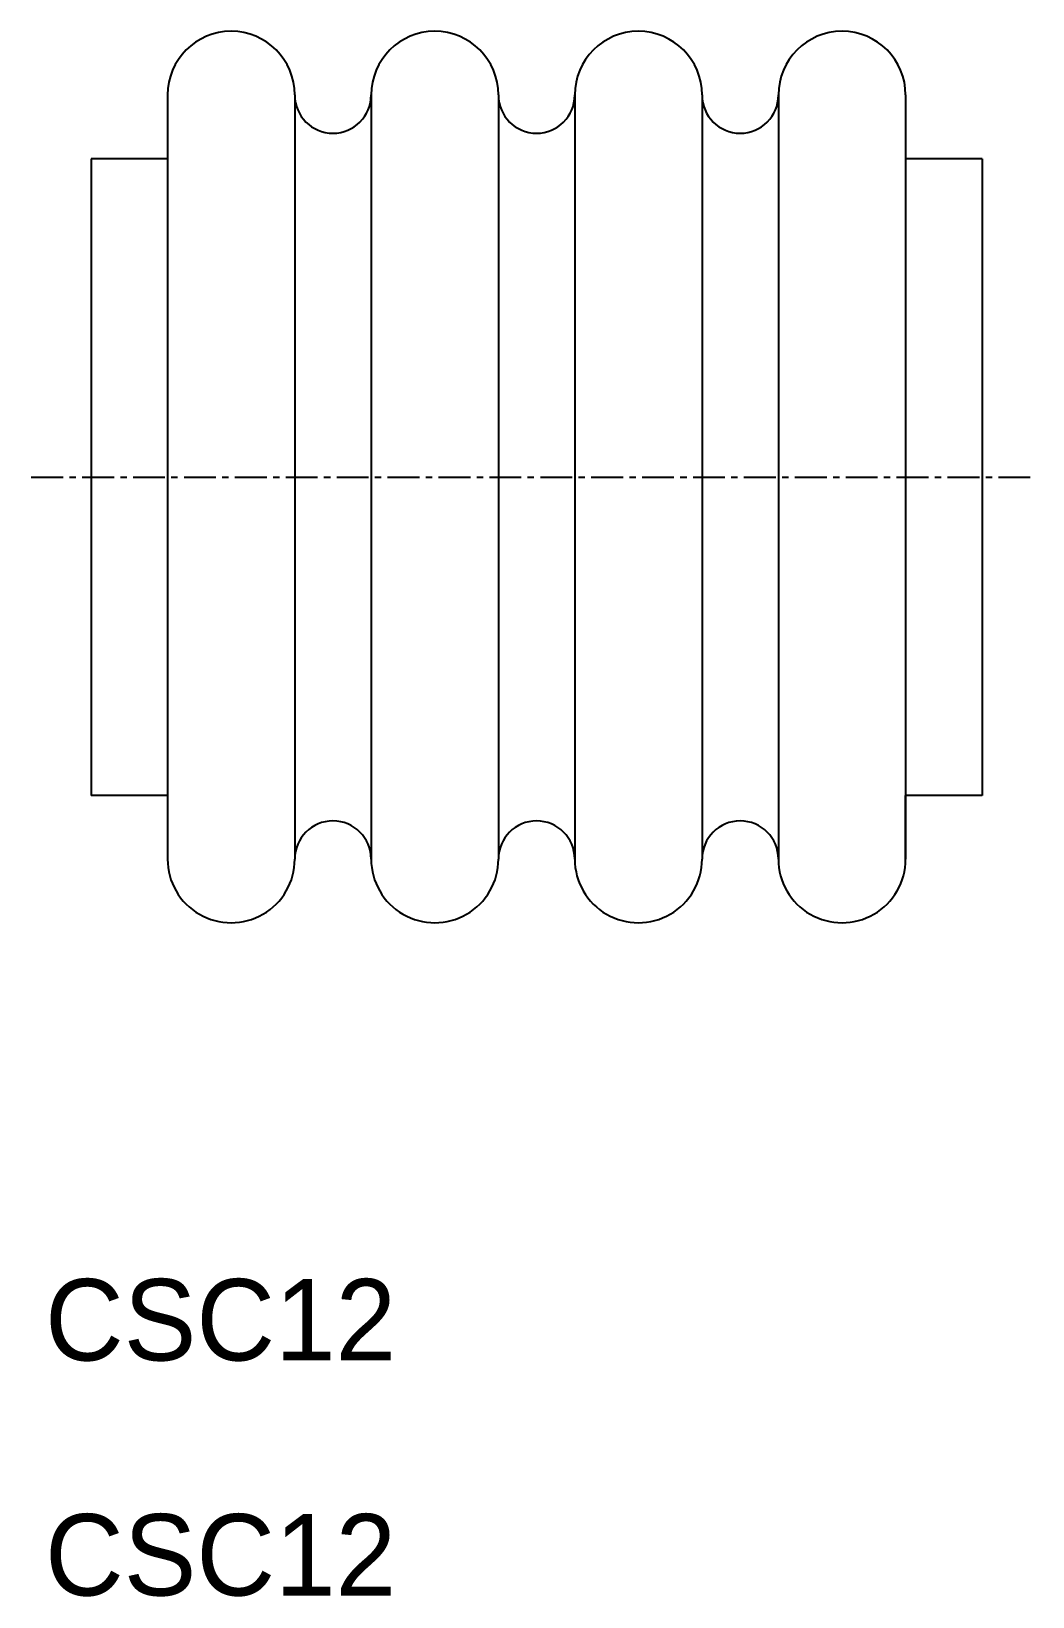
# Model space of a CAD drawing. Extents: x 148.7 to 188, y 77.7 to 139.1.
import ezdxf

# ---------------------------------------------------------------- set-up
doc = ezdxf.new("R2010")
doc.units = 0
doc.linetypes.add('CENTER', pattern=[2, 1.25, -0.25, 0.25, -0.25])
doc.layers.get('0').update_dxf_attribs({"linetype": 'CONTINUOUS'})
doc.layers.add('CENTER', color=1, linetype='CENTER')

msp = doc.modelspace()

# ---------------------------------------------------------------- linework, layer by layer
for p, q in [((154.044, 136.616), (154.044, 106.616)), ((159.044, 136.616), (159.044, 106.616)), ((162.044, 136.616), (162.044, 106.616)), ((167.044, 136.616), (167.044, 106.616)), ((170.044, 136.616), (170.044, 106.616)), ((175.044, 136.616), (175.044, 106.616)), ((178.044, 136.616), (178.044, 106.616)), ((183.044, 136.616), (183.044, 106.616)), ((183.044, 136.616), (183.044, 134.116)), ((151.044, 134.116), (151.044, 109.116)), ((154.044, 134.116), (151.044, 134.116)), ((186.044, 134.116), (183.044, 134.116)), ((186.044, 134.116), (186.044, 109.116)), ((159.044, 129.116), (159.044, 129.116)), ((159.044, 121.616), (159.045, 121.616)), ((154.044, 109.116), (151.044, 109.116)), ((186.044, 109.116), (183.044, 109.116)), ((183.044, 106.616), (183.044, 109.116))]:
    msp.add_line(p, q)
for centre, radius, start, end in [((156.544, 136.616), 2.5, 0, 180), ((164.544, 136.616), 2.5, 0, 180), ((172.544, 136.616), 2.5, 0, 180), ((180.544, 136.616), 2.5, 0, 180), ((160.544, 136.616), 1.5, 180, 0), ((168.544, 136.616), 1.5, 180, 0), ((176.544, 136.616), 1.5, 180, 0), ((160.544, 106.616), 1.5, 0, 180), ((168.544, 106.616), 1.5, 0, 180), ((176.544, 106.616), 1.5, 0, 180), ((156.544, 106.616), 2.5, 179.99999, 0), ((164.544, 106.616), 2.5, 179.99999, 0), ((172.544, 106.616), 2.5, 179.99999, 0), ((180.544, 106.616), 2.5, 179.99999, 0)]:
    msp.add_arc(centre, radius, start, end)
at = {"layer": 'CENTER', "color": 1, "linetype": 'CENTER'}
msp.add_line((148.691, 121.616), (188.036, 121.616), dxfattribs=at)

# ---------------------------------------------------------------- texts
for p in [(149.232, 86.932), (149.232, 77.704)]:
    msp.add_text('CSC12', height=3.2).set_placement(p)

doc.saveas('drawing.dxf')
